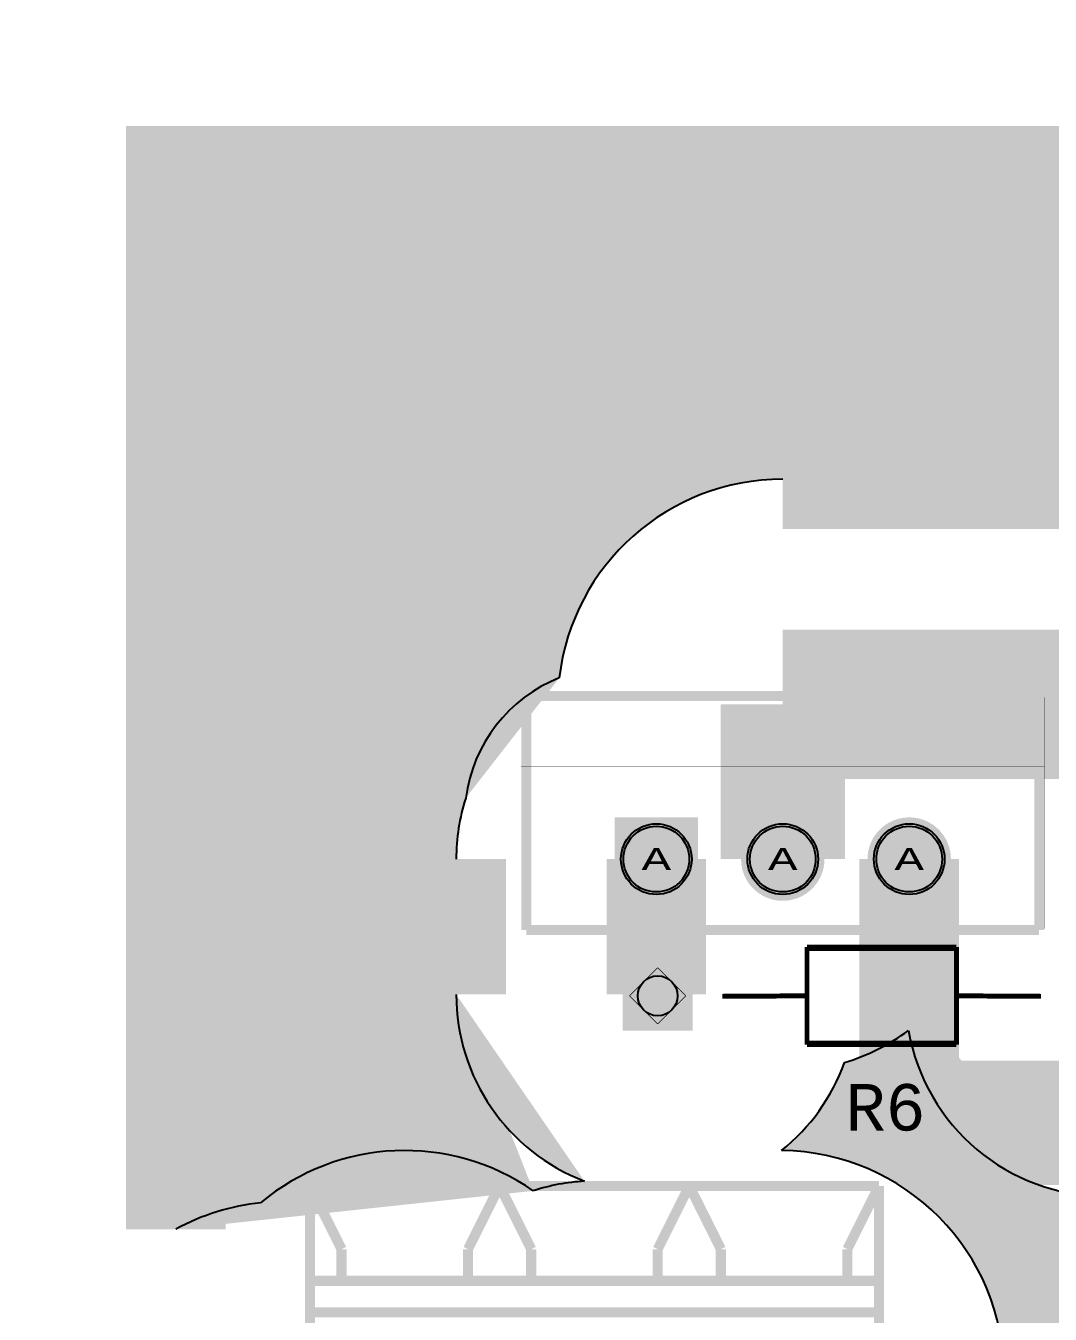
# Model space of a CAD drawing. Extents: x -3 to 268, y -4 to 76.
# Drawn here: x -2.53 to 18.05, y 46.45 to 72.33 of the extents above; entities that cross this region are included whole.
import ezdxf
from ezdxf.enums import TextEntityAlignment as Align

# ---------------------------------------------------------------- set-up
doc = ezdxf.new("R2010")
doc.units = 0
for name, color, linetype in [('3D_INFO_TOP', 1, 'CONTINUOUS'), ('BOARD_OUTLINE', 2, 'CONTINUOUS'), ('COPPER_BOTTOM', 3, 'CONTINUOUS'), ('COPPER_TOP', 1, 'CONTINUOUS'), ('DRILL', 255, 'CONTINUOUS'), ('DRILL_SYMBOLS', 255, 'CONTINUOUS'), ('SILKSCREEN_TOP', 4, 'CONTINUOUS'), ('SOLDER_MASK_BOTTOM', 212, 'CONTINUOUS'), ('SOLDER_MASK_TOP', 200, 'CONTINUOUS')]:
    doc.layers.add(name, color=color, linetype=linetype)
doc.styles.add('MONOTxtStyle', font='monotxt')

msp = doc.modelspace()

# ---------------------------------------------------------------- hatches: boundary and pattern name
at = {"layer": 'COPPER_BOTTOM'}
h = msp.add_hatch(color=3, dxfattribs=at)
edge = h.paths.add_edge_path()
edge.add_line((12.6731, 63.222673), (76.005448, 63.222673))
edge.add_arc((78.74, 58.42), 5.526612, 0, 119.656371, ccw=False)
edge.add_line((84.266612, 58.42), (84.266612, 53.848))
edge.add_arc((78.74, 53.848), 5.526612, 328.958961, 0, ccw=False)
edge.add_line((83.475191, 50.998192), (84.328, 50.998192))
edge.add_arc((84.328, 45.974), 5.024192, 69.274707, 90, ccw=False)
edge.add_line((86.106, 50.673066), (86.106, 64.082453))
edge.add_line((86.106, 64.082453), (53.295089, 64.082453))
edge.add_arc((53.295089, 65.878653), 1.7962, 180, 270, ccw=False)
edge.add_line((51.498889, 65.878653), (51.498889, 69.31657))
edge.add_line((51.498889, 69.31657), (0.481329, 69.31657))
edge.add_line((0.481329, 69.31657), (0.481329, 48.153105))
edge.add_arc((2.654892, 44.188001), 4.521773, 95.968955, 118.730361, ccw=False)
edge.add_arc((5.08, 45.212), 4.521773, 55.181095, 129.814753, ccw=False)
edge.add_arc((8.89, 45.212), 3.910082, 92.912385, 108.306198, ccw=False)
edge.add_arc((10.1331, 52.8689), 4.019354, 180, 248.979248, ccw=False)
edge.add_line((6.113746, 52.8689), (6.113746, 55.588898))
edge.add_arc((10.1331, 55.588898), 4.019354, 162.229123, 180, ccw=False)
edge.add_arc((9.2949, 56.427098), 3.014515, 111.660115, 172.594327, ccw=False)
edge.add_arc((12.6731, 58.7009), 4.521773, 90, 173.296189, ccw=False)
h = msp.add_hatch(color=256, dxfattribs=at)
h.paths.add_polyline_path([(9.2949, 54.750698), (9.2949, 56.427098), (10.9713, 56.427098), (10.9713, 54.750698)])
edge = h.paths.add_edge_path()
edge.add_arc((10.1331, 55.588898), 0.6604, 0, 360)
h = msp.add_hatch(color=256, dxfattribs=at)
edge = h.paths.add_edge_path()
edge.add_arc((12.6731, 55.588898), 0.8382, 0, 360)
edge = h.paths.add_edge_path()
edge.add_arc((12.6731, 55.588898), 0.6604, 0, 360)
h = msp.add_hatch(color=256, dxfattribs=at)
edge = h.paths.add_edge_path()
edge.add_arc((15.2131, 55.588898), 0.8382, 0, 360)
edge = h.paths.add_edge_path()
edge.add_arc((15.2131, 55.588898), 0.6604, 0, 360)
h = msp.add_hatch(color=256, dxfattribs=at)
edge = h.paths.add_edge_path()
edge.add_arc((10.16, 52.842), 0.7, 0, 360)
edge = h.paths.add_edge_path()
edge.add_arc((10.16, 52.842), 0.4, 0, 360)
h = msp.add_hatch(color=3, dxfattribs=at)
edge = h.paths.add_edge_path()
edge.add_line((17.121773, 40.204), (17.121773, 45.212))
edge.add_arc((12.6, 45.212), 4.521773, 0, 89.39211)
edge.add_arc((10.1331, 52.8689), 4.019354, 308.732923, 340.122653)
edge.add_arc((12.6731, 55.588898), 4.270563, 286.877979, 306.271863)
edge.add_arc((19.16, 52.832), 4.019354, 189.828621, 270)
edge.add_line((19.16, 48.812646), (22.617722, 48.812646))
edge.add_arc((26.416, 47.498), 4.019354, 160.908426, 263.066546)
edge.add_arc((29.464, 41.148), 4.248918, 146.258643, 229.937248)
edge.add_arc((27.94, 33.02), 5.024192, 103.944214, 180)
edge.add_line((22.915808, 33.02), (22.915808, 24.316983))
edge.add_arc((22.86, 23.876), 0.4445, 82.787348, 96.488087)
edge.add_line((22.809773, 24.317653), (22.809773, 24.892))
edge.add_arc((18.288, 24.892), 4.521773, 0, 39.710513)
edge.add_arc((18.287998, 30.670001), 4.521773, 320.289521, 45)
edge.add_line((21.485375, 33.867377), (19.719707, 35.633045))
edge.add_arc((15.916, 33.188), 4.521773, 32.733139, 84.39963)
edge.add_arc((12.6, 40.204), 4.521773, 326.194389, 0)
at = {"layer": 'COPPER_TOP'}
h = msp.add_hatch(color=256, dxfattribs=at)
h.paths.add_polyline_path([(9.2949, 54.750698), (9.2949, 56.427098), (10.9713, 56.427098), (10.9713, 54.750698)])
edge = h.paths.add_edge_path()
edge.add_arc((10.1331, 55.588898), 0.6604, 0, 360)
h = msp.add_hatch(color=256, dxfattribs=at)
edge = h.paths.add_edge_path()
edge.add_arc((12.6731, 55.588898), 0.8382, 0, 360)
edge = h.paths.add_edge_path()
edge.add_arc((12.6731, 55.588898), 0.6604, 0, 360)
h = msp.add_hatch(color=256, dxfattribs=at)
edge = h.paths.add_edge_path()
edge.add_arc((15.2131, 55.588898), 0.8382, 0, 360)
edge = h.paths.add_edge_path()
edge.add_arc((15.2131, 55.588898), 0.6604, 0, 360)
h = msp.add_hatch(color=256, dxfattribs=at)
h.paths.add_polyline_path([(9.46, 52.142), (9.46, 53.542), (10.86, 53.542), (10.86, 52.142)])
edge = h.paths.add_edge_path()
edge.add_arc((10.16, 52.842), 0.4, 0, 360)
at = {"layer": 'DRILL'}
h = msp.add_hatch(color=255, dxfattribs=at)
edge = h.paths.add_edge_path()
edge.add_arc((10.1331, 55.588898), 0.6604, 0, 360)
h = msp.add_hatch(color=255, dxfattribs=at)
edge = h.paths.add_edge_path()
edge.add_arc((12.6731, 55.588898), 0.6604, 0, 360)
h = msp.add_hatch(color=255, dxfattribs=at)
edge = h.paths.add_edge_path()
edge.add_arc((15.2131, 55.588898), 0.6604, 0, 360)
h = msp.add_hatch(color=255, dxfattribs=at)
edge = h.paths.add_edge_path()
edge.add_arc((10.16, 52.842), 0.4, 0, 360)
at = {"layer": 'SOLDER_MASK_BOTTOM'}
h = msp.add_hatch(color=256, dxfattribs=at)
h.paths.add_polyline_path([(9.2949, 54.750698), (9.2949, 56.427098), (10.9713, 56.427098), (10.9713, 54.750698)])
edge = h.paths.add_edge_path()
edge.add_arc((10.1331, 55.588898), 0.6604, 0, 360)
h = msp.add_hatch(color=256, dxfattribs=at)
edge = h.paths.add_edge_path()
edge.add_arc((12.6731, 55.588898), 0.8382, 0, 360)
edge = h.paths.add_edge_path()
edge.add_arc((12.6731, 55.588898), 0.6604, 0, 360)
h = msp.add_hatch(color=256, dxfattribs=at)
edge = h.paths.add_edge_path()
edge.add_arc((15.2131, 55.588898), 0.8382, 0, 360)
edge = h.paths.add_edge_path()
edge.add_arc((15.2131, 55.588898), 0.6604, 0, 360)
h = msp.add_hatch(color=256, dxfattribs=at)
edge = h.paths.add_edge_path()
edge.add_arc((10.16, 52.842), 0.7, 0, 360)
edge = h.paths.add_edge_path()
edge.add_arc((10.16, 52.842), 0.4, 0, 360)
at = {"layer": 'SOLDER_MASK_TOP'}
h = msp.add_hatch(color=256, dxfattribs=at)
h.paths.add_polyline_path([(9.2949, 54.750698), (9.2949, 56.427098), (10.9713, 56.427098), (10.9713, 54.750698)])
edge = h.paths.add_edge_path()
edge.add_arc((10.1331, 55.588898), 0.6604, 0, 360)
h = msp.add_hatch(color=256, dxfattribs=at)
edge = h.paths.add_edge_path()
edge.add_arc((12.6731, 55.588898), 0.8382, 0, 360)
edge = h.paths.add_edge_path()
edge.add_arc((12.6731, 55.588898), 0.6604, 0, 360)
h = msp.add_hatch(color=256, dxfattribs=at)
edge = h.paths.add_edge_path()
edge.add_arc((15.2131, 55.588898), 0.8382, 0, 360)
edge = h.paths.add_edge_path()
edge.add_arc((15.2131, 55.588898), 0.6604, 0, 360)
h = msp.add_hatch(color=256, dxfattribs=at)
h.paths.add_polyline_path([(9.46, 52.142), (9.46, 53.542), (10.86, 53.542), (10.86, 52.142)])
edge = h.paths.add_edge_path()
edge.add_arc((10.16, 52.842), 0.4, 0, 360)

# ---------------------------------------------------------------- linework, layer by layer
at = {"layer": '3D_INFO_TOP', "color": 1}
for points, const_width in [([(7.4153, 58.840098), (17.9309, 58.840098)], 0.001), ([(7.4153, 54.191898), (7.4153, 58.840098)], 0.001), ([(7.4153, 58.840098), (17.9309, 58.840098)], 0.001), ([(7.4153, 57.443098), (7.4153, 58.840098)], 0.001), ([(17.9309, 58.840098), (17.9309, 54.191898)], 0.001), ([(17.9309, 58.840098), (17.9309, 57.443098)], 0.001), ([(17.9309, 57.443098), (7.4153, 57.443098)], 0.001), ([(17.9309, 54.191898), (7.4153, 54.191898)], 0.001), ([(13.16, 53.792), (16.16, 53.792)], 0.1), ([(13.16, 51.892), (13.16, 53.792)], 0.1), ([(16.16, 53.792), (16.16, 51.892)], 0.1), ([(16.16, 51.892), (13.16, 51.892)], 0.1), ([(3.175, 49.022), (14.605, 49.022)], 0.1778), ([(3.175, 47.117), (3.175, 49.022)], 0.1778), ([(3.175, 49.022), (14.605, 49.022)], 0.1778), ([(3.175, 47.117), (3.175, 49.022)], 0.1778), ([(3.175, 49.022), (3.175, 47.117)], 0.1778), ([(3.175, 49.022), (3.81, 47.752)], 0.1778), ([(6.985, 49.022), (6.35, 47.752)], 0.1778), ([(6.985, 49.022), (7.62, 47.752)], 0.1778), ([(10.795, 49.022), (10.16, 47.752)], 0.1778), ([(10.795, 49.022), (11.43, 47.752)], 0.1778), ([(14.605, 49.022), (13.97, 47.752)], 0.1778), ([(14.605, 49.022), (14.605, 47.117)], 0.1778), ([(14.605, 49.022), (14.605, 47.117)], 0.1778), ([(14.605, 49.022), (14.605, 47.117)], 0.1778), ([(3.81, 47.752), (3.81, 47.117)], 0.1778), ([(6.35, 47.752), (6.35, 47.117)], 0.1778), ([(7.62, 47.752), (7.62, 47.117)], 0.1778), ([(10.16, 47.752), (10.16, 47.117)], 0.1778), ([(11.43, 47.752), (11.43, 47.117)], 0.1778), ([(13.97, 47.752), (13.97, 47.117)], 0.1778), ([(14.605, 47.117), (3.175, 47.117)], 0.1778), ([(14.605, 47.117), (3.175, 47.117)], 0.1778), ([(3.175, 47.117), (14.605, 47.117)], 0.1778), ([(3.175, 41.402), (3.175, 47.117)], 0.1778), ([(3.81, 47.117), (3.175, 47.117)], 0.1778), ([(7.62, 47.117), (6.35, 47.117)], 0.1778), ([(11.43, 47.117), (10.16, 47.117)], 0.1778), ([(14.605, 47.117), (13.97, 47.117)], 0.1778), ([(14.605, 47.117), (14.605, 41.402)], 0.1778)]:
    msp.add_lwpolyline(points, dxfattribs=dict(at, const_width=const_width))
at = {"layer": 'BOARD_OUTLINE', "color": 2, "const_width": 0.000001}
for points in [[(90.169999, 72.331085), (-2.533186, 72.331085)], [(-2.533186, 72.331085), (-2.533186, -4.317999)]]:
    msp.add_lwpolyline(points, dxfattribs=at)
at = {"layer": 'COPPER_BOTTOM', "color": 3}
for points, const_width in [([(51.498889, 65.878653), (51.498889, 69.31657), (0.481329, 69.31657), (0.481329, 48.153105)], 2), ([(12.6731, 63.222673), (76.005448, 63.222673)], 2), ([(12.6731, 58.7009), (78.4591, 58.7009)], 3), ([(12.6731, 55.588898), (12.6731, 58.7009)], 2.5), ([(6.113746, 52.8689), (6.113746, 55.588898)], 2), ([(10.1331, 55.588898), (10.1331, 52.8689)], 2), ([(15.2131, 55.588898), (15.2131, 50.8269)], 2), ([(15.748, 50.292), (15.2131, 50.8269)], 2.5), ([(59.436, 50.292), (15.748, 50.292)], 2.5), ([(5.08, 44.684), (5.08, 45.212)], 3), ([(12.6, 40.204), (12.6, 45.212)], 3)]:
    msp.add_lwpolyline(points, dxfattribs=dict(at, const_width=const_width))
for centre, radius, start, end in [((12.6731, 58.7009), 4.521773, 90, 173.296189), ((9.2949, 56.427098), 3.014515, 111.660115, 172.594327), ((10.1331, 55.588898), 4.019354, 162.229123, 180), ((10.1331, 52.8689), 4.019354, 180, 248.979248), ((12.6731, 55.588898), 4.270563, 286.877979, 306.271863), ((19.16, 52.832), 4.019354, 189.828621, 270), ((10.1331, 52.8689), 4.019354, 308.732923, 340.122653), ((5.08, 45.212), 4.521773, 55.181095, 129.814753), ((12.6, 45.212), 4.521773, 0, 89.39211), ((8.89, 45.212), 3.910082, 92.912385, 108.306198), ((2.654892, 44.188001), 4.521773, 95.968955, 118.730361)]:
    msp.add_arc(centre, radius, start, end, dxfattribs=at)
at = {"layer": 'DRILL', "color": 255}
for centre, radius in [((10.1331, 55.588898), 0.6604), ((12.6731, 55.588898), 0.6604), ((15.2131, 55.588898), 0.6604), ((10.16, 52.842), 0.4)]:
    msp.add_circle(centre, radius, dxfattribs=at)
at = {"layer": 'DRILL_SYMBOLS', "color": 7, "const_width": 0.01}
for points in [[(10.16, 53.407684), (9.594316, 52.842)], [(10.725684, 52.842), (10.16, 53.407684)], [(9.594316, 52.842), (10.16, 52.276316)], [(10.16, 52.276316), (10.725684, 52.842)]]:
    msp.add_lwpolyline(points, dxfattribs=at)
at = {"layer": 'DRILL_SYMBOLS', "color": 7}
for centre in [(10.1331, 55.588898), (12.6731, 55.588898), (15.2131, 55.588898)]:
    msp.add_circle(centre, 0.7104, dxfattribs=at)
at = {"layer": 'SILKSCREEN_TOP', "color": 4}
for points, const_width in [([(17.8231, 58.865998), (7.5231, 58.865998)], 0.2), ([(7.5231, 58.865998), (7.5231, 54.165998)], 0.2), ([(17.8231, 54.165998), (17.8231, 58.865998)], 0.2), ([(7.5231, 54.165998), (17.8231, 54.165998)], 0.2), ([(13.16, 53.822), (16.16, 53.822)], 0.1), ([(13.16, 51.862), (13.16, 53.822)], 0.1), ([(16.16, 53.822), (16.16, 51.862)], 0.1), ([(11.46, 52.832), (13.16, 52.842)], 0.1), ([(16.16, 52.842), (17.86, 52.832)], 0.1), ([(16.16, 51.862), (13.16, 51.862)], 0.1), ([(3.175, 41.402), (3.175, 49.022)], 0.2032), ([(3.175, 49.022), (14.605, 49.022)], 0.2032), ([(3.175, 49.022), (3.81, 47.752)], 0.2032), ([(6.985002, 49.022), (6.35, 47.752)], 0.2032), ([(6.985002, 49.022), (7.62, 47.752)], 0.2032), ([(10.795002, 49.022), (10.16, 47.752)], 0.2032), ([(10.795002, 49.022), (11.43, 47.752)], 0.2032), ([(14.605002, 49.022), (13.97, 47.752)], 0.2032), ([(14.605, 49.022), (14.605, 41.402)], 0.2032), ([(3.81, 47.752), (3.81, 47.117)], 0.2032), ([(6.35, 47.752), (6.35, 47.117)], 0.2032), ([(7.62, 47.752), (7.62, 47.117)], 0.2032), ([(10.16, 47.752), (10.16, 47.117)], 0.2032), ([(11.43, 47.752), (11.43, 47.117)], 0.2032), ([(13.97, 47.752), (13.97, 47.117)], 0.2032), ([(14.605002, 47.117), (3.175, 47.117)], 0.2032), ([(3.175, 46.482), (14.605, 46.482)], 0.2032)]:
    msp.add_lwpolyline(points, dxfattribs=dict(at, const_width=const_width))

# ---------------------------------------------------------------- texts
at = {"layer": 'DRILL_SYMBOLS', "style": 'MONOTxtStyle', "width": 1.555556}
for p in [(10.1331, 55.588898), (12.6731, 55.588898), (15.2131, 55.588898)]:
    msp.add_text('A', height=0.440267, dxfattribs=at).set_placement(p, align=Align.MIDDLE_CENTER)
at = {"layer": 'SILKSCREEN_TOP', "style": 'MONOTxtStyle', "width": 0.995556}
msp.add_text('R6', height=0.933333, dxfattribs=at).set_placement((14.737312, 50.602833), align=Align.MIDDLE_CENTER)

doc.saveas('drawing.dxf')
